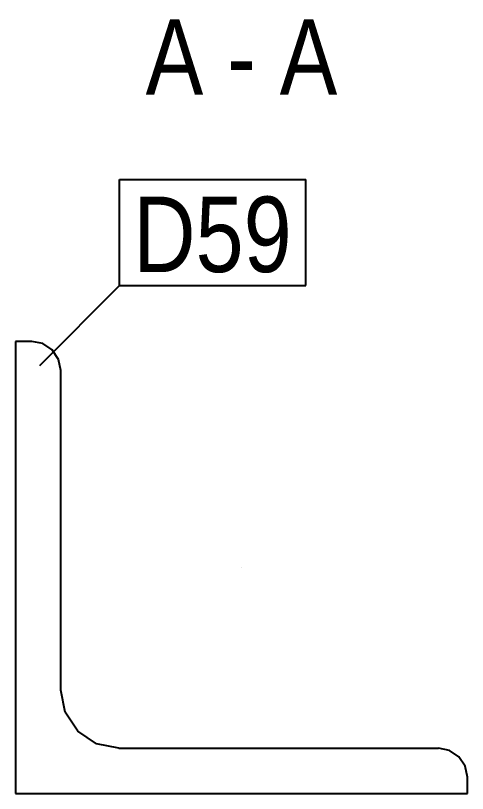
# Model space of a CAD drawing. Header units: millimetres. Extents: x 10 to 12838, y 4 to 182.
# Drawn here: x 10.5 to 80.5, y 10.5 to 131 of the extents above; entities that cross this region are included whole.
import ezdxf

# ---------------------------------------------------------------- set-up
doc = ezdxf.new("R2010")
doc.units = ezdxf.units.MM
doc.linetypes.add('DXK_LINE_DOT3', pattern=[5.9187, 2.979, -0.9799, 0.9799, -0.9799])
doc.layers.add('STÅL', color=7, linetype='Continuous')
doc.layers.add('TEKST', color=7, linetype='Continuous')
doc.styles.add('Arial Narrow', font='ARIALN.TTF', dxfattribs={"height": 0.2})

msp = doc.modelspace()

# ---------------------------------------------------------------- linework, layer by layer
at = {"layer": 'STÅL', "color": 2, "linetype": 'Continuous'}
for p, q in [((13, 80.5), (10.5, 80.5)), ((10.5, 80.5), (10.5, 10.5)), ((14.72, 80.16), (13, 80.5)), ((16.18, 79.18), (14.72, 80.16)), ((17.16, 77.72), (16.18, 79.18)), ((17.5, 76), (17.16, 77.72)), ((17.5, 26.5), (17.5, 76)), ((18.19, 23.06), (17.5, 26.5)), ((20.14, 20.14), (18.19, 23.06)), ((23.06, 18.19), (20.14, 20.14)), ((26.5, 17.5), (23.06, 18.19)), ((26.5, 17.5), (76, 17.5)), ((77.72, 17.16), (76, 17.5)), ((79.18, 16.18), (77.72, 17.16)), ((80.16, 14.72), (79.18, 16.18)), ((80.5, 13), (80.16, 14.72)), ((80.5, 10.5), (80.5, 13)), ((10.5, 10.5), (80.5, 10.5))]:
    msp.add_line(p, q, dxfattribs=at)
at = {"layer": 'STÅL', "color": 7, "linetype": 'DXK_LINE_DOT3'}
msp.add_line((45.5, 45.5), (45.5, 45.5), dxfattribs=at)
at = {"layer": 'TEKST', "color": 7, "linetype": 'Continuous'}
for p, q in [((26.62, 105.58), (55.44, 105.58)), ((26.62, 89.13), (26.62, 105.58)), ((55.44, 89.13), (55.44, 105.58)), ((14.25, 76.75), (26.62, 89.13)), ((26.62, 89.13), (55.44, 89.13))]:
    msp.add_line(p, q, dxfattribs=at)

# ---------------------------------------------------------------- wipeouts: each hides what was drawn before it
at = {"color": 0, "linetype": 'Continuous'}
for points in [[(39.59, 118.7), (39.59, 130.95), (30.65, 130.95), (30.65, 118.7)], [(47.73, 118.7), (47.73, 130.95), (43.27, 130.95), (43.27, 118.7)], [(60.35, 118.7), (60.35, 130.95), (51.41, 130.95), (51.41, 118.7)]]:
    msp.add_wipeout(points, dxfattribs=at).dxf.layer = 'TEKST'
at = {"color": 0}
msp.add_wipeout([(53.34, 91.23), (53.34, 103.48), (28.72, 103.48), (28.72, 91.23)], dxfattribs=at).dxf.layer = 'TEKST'

# ---------------------------------------------------------------- next in the draw order: texts
at = {"layer": 'TEKST', "color": 3, "linetype": 'Continuous', "style": 'Arial Narrow'}
for s, p in [('A', (30.65, 118.7)), ('A', (51.41, 118.7)), ('-', (43.27, 118.7))]:
    msp.add_text(s, height=11.69, dxfattribs=at).set_placement(p)

# ---------------------------------------------------------------- next in the draw order: wipeouts: each hides what was drawn before it
at = {"color": 0}
msp.add_wipeout([(53.34, 91.23), (53.34, 103.48), (28.72, 103.48), (28.72, 91.23)], dxfattribs=at).dxf.layer = 'TEKST'

# ---------------------------------------------------------------- next in the draw order: texts
at = {"layer": 'TEKST', "color": 3, "style": 'Arial Narrow'}
msp.add_text('D59', height=11.692, dxfattribs=at).set_placement((28.72, 91.23))

doc.saveas('drawing.dxf')
